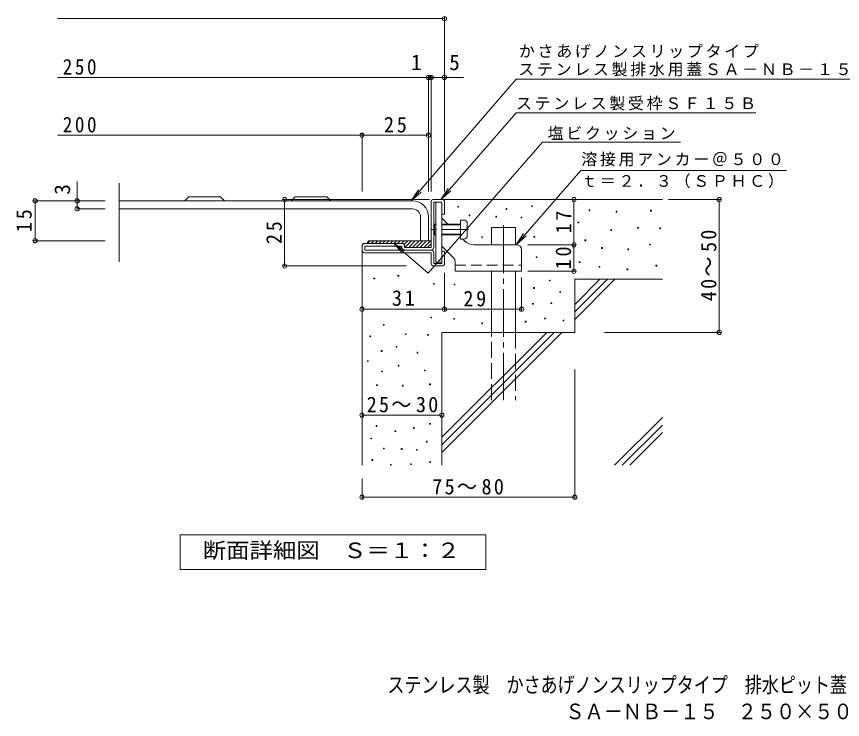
# Model space of a CAD drawing. Units: millimetres at full size; details may follow other scales. Extents: x -304 to 277, y -271 to 211.
# Drawn here: x -304 to 6.6, y -270.5 to -6 of the extents above; entities that cross this region are included whole.
import ezdxf
from ezdxf.enums import TextEntityAlignment as Align

# ---------------------------------------------------------------- set-up
doc = ezdxf.new("R2010")
doc.units = ezdxf.units.MM
doc.header["$LTSCALE"] = 2
doc.header["$PDMODE"] = 32
doc.header["$PDSIZE"] = 1.6
for name, pattern in [('CHAIN1', [8, 5, -1, 1, -1]), ('CHAIN2', [12, 9, -1, 1, -1]), ('DASHED2', [3, 2, -1]), ('DASHED3', [4, 3, -1])]:
    doc.linetypes.add(name, pattern=pattern)
for name, color, linetype, lineweight in [('D-0', 7, 'Continuous', 9), ('D-1', 2, 'Continuous', 9), ('D-2', 3, 'Continuous', 9), ('D-3', 3, 'Continuous', 9), ('D-4', 7, 'Continuous', 9), ('D-5', 7, 'Continuous', 9), ('D-6', 6, 'Continuous', 9), ('D-9', 4, 'Continuous', 9), ('D-A', 7, 'Continuous', 9)]:
    doc.layers.add(name, color=color, linetype=linetype, lineweight=lineweight)
doc.layers.add('F-4_F-4ﾚｲﾔ', color=2, linetype='Continuous')
doc.layers.add('F-5_F-5ﾚｲﾔ', color=2, linetype='Continuous')
doc.styles.add('ＭＳ ゴシック', font='')
doc.styles.get('ＭＳ ゴシック').set_extended_font_data('MS Gothic')

msp = doc.modelspace()

# ---------------------------------------------------------------- linework, layer by layer
at = {"layer": 'D-0'}
for points in [[(-138.077, -77.79), (-138.077, -77.49), (-137.777, -77.49), (-137.777, -77.79)], [(-110.39, -77.495), (-110.39, -77.195), (-110.09, -77.195), (-110.09, -77.495)], [(-133.828, -80.949), (-133.828, -80.649), (-133.528, -80.649), (-133.528, -80.949)], [(-119.902, -78.574), (-119.902, -78.274), (-119.602, -78.274), (-119.602, -78.574)], [(-88.734, -79.073), (-88.734, -78.773), (-88.434, -78.773), (-88.434, -79.073)], [(-78.582, -79.615), (-78.582, -79.315), (-78.282, -79.315), (-78.282, -79.615)], [(-65.589, -79.209), (-65.589, -78.909), (-65.289, -78.909), (-65.289, -79.209)], [(-123.791, -81.474), (-123.791, -81.174), (-123.491, -81.174), (-123.491, -81.474)], [(-114.313, -81.809), (-114.313, -81.509), (-114.013, -81.509), (-114.013, -81.809)], [(-92.904, -83.679), (-92.904, -83.379), (-92.604, -83.379), (-92.604, -83.679)], [(-80.574, -86.492), (-80.574, -86.192), (-80.274, -86.192), (-80.274, -86.492)], [(-70.461, -85.705), (-70.461, -85.405), (-70.161, -85.405), (-70.161, -85.705)], [(-62.104, -85.857), (-62.104, -85.557), (-61.804, -85.557), (-61.804, -85.857)], [(-129.055, -89.165), (-129.055, -88.865), (-128.755, -88.865), (-128.755, -89.165)], [(-109.442, -89.035), (-109.442, -88.735), (-109.141, -88.735), (-109.141, -89.035)], [(-90.268, -90.371), (-90.268, -90.071), (-89.968, -90.071), (-89.968, -90.371)], [(-83.996, -93.285), (-83.996, -92.985), (-83.696, -92.985), (-83.696, -93.285)], [(-65.995, -91.932), (-65.995, -91.631), (-65.695, -91.631), (-65.695, -91.932)], [(-74.201, -93.755), (-74.201, -93.455), (-73.901, -93.455), (-73.901, -93.755)], [(-108.657, -96.749), (-108.657, -96.449), (-108.357, -96.449), (-108.357, -96.749)], [(-92.412, -98.615), (-92.412, -98.315), (-92.112, -98.315), (-92.112, -98.615)], [(-84.944, -100.323), (-84.944, -100.023), (-84.644, -100.023), (-84.644, -100.323)], [(-74.503, -101.268), (-74.503, -100.968), (-74.203, -100.968), (-74.203, -101.268)], [(-63.559, -99.917), (-63.559, -99.617), (-63.259, -99.617), (-63.259, -99.917)], [(-169.601, -104.775), (-169.601, -104.475), (-169.301, -104.475), (-169.301, -104.775)], [(-160.613, -103.67), (-160.613, -103.37), (-160.313, -103.37), (-160.313, -103.67)], [(-103.595, -105.477), (-103.595, -105.177), (-103.295, -105.177), (-103.295, -105.477)], [(-147.27, -106.747), (-147.27, -106.446), (-146.97, -106.446), (-146.97, -106.747)], [(-139.447, -106.962), (-139.447, -106.662), (-139.147, -106.662), (-139.147, -106.962)], [(-109.574, -108.329), (-109.574, -108.029), (-109.274, -108.029), (-109.274, -108.329)], [(-99.701, -109.909), (-99.701, -109.608), (-99.401, -109.608), (-99.401, -109.909)], [(-109.969, -114.253), (-109.969, -113.953), (-109.669, -113.953), (-109.669, -114.253)], [(-103.077, -114.025), (-103.077, -113.725), (-102.777, -113.725), (-102.777, -114.025)], [(-148.276, -119.387), (-148.276, -119.086), (-147.976, -119.086), (-147.976, -119.387)], [(-139.56, -119.906), (-139.56, -119.606), (-139.261, -119.606), (-139.261, -119.906)], [(-112.733, -120.966), (-112.733, -120.666), (-112.433, -120.666), (-112.433, -120.966)], [(-105.452, -119.765), (-105.452, -119.465), (-105.152, -119.465), (-105.152, -119.765)], [(-98.516, -120.571), (-98.516, -120.271), (-98.216, -120.271), (-98.216, -120.571)], [(-166.047, -122.151), (-166.047, -121.851), (-165.747, -121.851), (-165.747, -122.151)], [(-129.054, -121.631), (-129.054, -121.331), (-128.754, -121.331), (-128.754, -121.631)], [(-171.21, -126.495), (-171.21, -126.195), (-170.91, -126.195), (-170.91, -126.495)], [(-157.754, -125.705), (-157.754, -125.405), (-157.454, -125.405), (-157.454, -125.705)], [(-149.461, -125.936), (-149.461, -125.636), (-149.16, -125.636), (-149.16, -125.936)], [(-161.308, -130.444), (-161.308, -130.144), (-161.008, -130.144), (-161.008, -130.444)], [(-166.837, -132.024), (-166.837, -131.724), (-166.537, -131.724), (-166.537, -132.024)], [(-153.41, -132.65), (-153.41, -132.35), (-153.11, -132.35), (-153.11, -132.65)], [(-172.077, -135.823), (-172.077, -135.523), (-171.777, -135.523), (-171.777, -135.823)], [(-166.639, -139.725), (-166.639, -139.425), (-166.339, -139.425), (-166.339, -139.725)], [(-160.518, -137.553), (-160.518, -137.253), (-160.218, -137.253), (-160.218, -137.553)], [(-150.645, -139.363), (-150.645, -139.063), (-150.345, -139.063), (-150.345, -139.363)], [(-168.614, -144.859), (-168.614, -144.559), (-168.314, -144.559), (-168.314, -144.859)], [(-158.938, -145.056), (-158.938, -144.756), (-158.639, -144.756), (-158.639, -145.056)], [(-148.693, -144.57), (-148.693, -144.27), (-148.393, -144.27), (-148.393, -144.57)], [(-168.811, -160.225), (-168.811, -159.925), (-168.512, -159.925), (-168.512, -160.225)], [(-154.733, -160.968), (-154.733, -160.668), (-154.433, -160.668), (-154.433, -160.968)], [(-148.671, -159.436), (-148.671, -159.136), (-148.371, -159.136), (-148.371, -159.436)], [(-161.703, -162.2), (-161.703, -161.9), (-161.403, -161.9), (-161.403, -162.2)], [(-170.833, -164.964), (-170.833, -164.664), (-170.533, -164.664), (-170.533, -164.964)], [(-149.855, -166.149), (-149.855, -165.849), (-149.555, -165.849), (-149.555, -166.149)], [(-166.023, -168.68), (-166.023, -168.38), (-165.723, -168.38), (-165.723, -168.68)], [(-159.333, -168.914), (-159.333, -168.614), (-159.033, -168.614), (-159.033, -168.914)], [(-153.639, -169.239), (-153.639, -168.939), (-153.339, -168.939), (-153.339, -169.239)], [(-170.391, -173.024), (-170.391, -172.724), (-170.091, -172.724), (-170.091, -173.024)], [(-148.6, -173.792), (-148.6, -173.492), (-148.3, -173.492), (-148.3, -173.792)], [(-163.445, -174.883), (-163.445, -174.583), (-163.145, -174.583), (-163.145, -174.883)], [(-155.918, -174.581), (-155.918, -174.281), (-155.618, -174.281), (-155.618, -174.581)]]:
    msp.add_lwpolyline(points, close=True, dxfattribs=at)
at = {"layer": 'D-1'}
for p, q in [((-148.103, -92.883), (-148.103, -75.483)), ((-147.503, -74.884), (-143.703, -74.884)), ((-147.103, -92.883), (-147.103, -75.883)), ((-147.103, -75.883), (-144.103, -75.883)), ((-143.103, -75.483), (-143.103, -80.383)), ((-174.103, -93.883), (-174.103, -92.383)), ((-159.103, -91.383), (-173.103, -91.383)), ((-173.103, -93.883), (-173.103, -92.383)), ((-159.103, -92.383), (-173.103, -92.383)), ((-159.103, -92.883), (-159.103, -92.383)), ((-158.103, -92.383), (-158.103, -92.883)), ((-148.103, -92.883), (-158.103, -92.883)), ((-148.103, -93.883), (-173.103, -93.883)), ((-173.103, -94.883), (-148.103, -94.883)), ((-148.103, -98.883), (-148.103, -94.883)), ((-147.103, -94.883), (-147.103, -98.883)), ((-143.103, -94.383), (-144.103, -94.383)), ((-144.103, -98.883), (-144.103, -94.383)), ((-143.103, -99.283), (-143.103, -94.383)), ((-147.103, -98.883), (-144.103, -98.883)), ((-147.103, -99.883), (-143.703, -99.883))]:
    msp.add_line(p, q, dxfattribs=at)
msp.add_lwpolyline([(-143.103, -80.383), (-144.103, -80.383), (-144.103, -75.883)], dxfattribs=at)
for centre, radius, start, end in [((-147.503, -75.483), 0.6, 90, 180), ((-143.703, -75.483), 0.6, 0, 90), ((-173.103, -92.383), 1, 90, 180), ((-159.103, -92.383), 1, 0, 90), ((-158.103, -92.883), 1, 180, 270), ((-148.103, -92.883), 1, 270, 0), ((-173.103, -93.883), 1, 180, 270), ((-148.103, -94.883), 1, 0, 90), ((-147.103, -98.883), 1, 180, 270), ((-143.703, -99.283), 0.6, 270, 0)]:
    msp.add_arc(centre, radius, start, end, dxfattribs=at)
at = {"layer": 'D-2'}
for p, q in [((-265.403, -68.662), (-265.403, -98.324)), ((-227.285, -73.884), (-225.785, -75.384)), ((-187.285, -73.884), (-185.785, -75.384)), ((-155.103, -75.384), (-265.403, -75.384)), ((-155.103, -78.384), (-265.403, -78.384)), ((-152.103, -81.384), (-152.103, -90.384)), ((-149.103, -81.384), (-149.103, -90.384)), ((-149.103, -90.384), (-152.103, -90.384))]:
    msp.add_line(p, q, dxfattribs=at)
for points in [[(-240.785, -75.384), (-239.285, -73.884), (-227.285, -73.884)], [(-200.785, -75.384), (-199.285, -73.884), (-187.285, -73.884)]]:
    msp.add_lwpolyline(points, dxfattribs=at)
for radius in [6, 3]:
    msp.add_arc((-155.103, -81.384), radius, 0, 90, dxfattribs=at)
at = {"layer": 'D-3'}
for p, q in [((-146.403, -75.883), (-146.403, -98.383)), ((-146.403, -75.883), (-144.103, -75.883)), ((-144.103, -75.883), (-144.103, -98.383)), ((-141.803, -84.183), (-144.103, -81.883)), ((-135.567, -90.419), (-136.203, -89.783)), ((-139.689, -96.833), (-144.103, -92.419)), ((-116.103, -91.883), (-132.032, -91.883)), ((-114.103, -93.883), (-114.103, -101.883)), ((-146.403, -98.383), (-144.103, -98.383)), ((-139.103, -98.247), (-139.103, -101.883)), ((-139.103, -101.883), (-114.103, -101.883))]:
    msp.add_line(p, q, dxfattribs=at)
at = {"layer": 'D-3', "linetype": 'CHAIN1'}
msp.add_line((-134.115, -86.183), (-147.849, -86.183), dxfattribs=at)
at = {"layer": 'D-3', "linetype": 'DASHED2'}
msp.add_line((-139.103, -99.583), (-114.103, -99.583), dxfattribs=at)
at = {"layer": 'D-3'}
for centre, radius, start, end in [((-132.032, -86.883), 5, 225, 270), ((-116.103, -93.883), 2, 0, 90), ((-141.103, -98.247), 2, 0, 45.00024)]:
    msp.add_arc(centre, radius, start, end, dxfattribs=at)
at = {"layer": 'D-4'}
for p, q in [((-143.103, -71.792), (-143.103, -6.21)), ((-288.636, -6.81), (-143.103, -6.81)), ((-288.636, -28.949), (-135.885, -28.949)), ((-149.103, -71.792), (-149.103, -28.349)), ((-148.103, -71.792), (-148.103, -28.349)), ((-288.636, -50.7), (-174.103, -50.7)), ((-174.103, -71.792), (-174.103, -50.099)), ((-174.103, -50.7), (-149.103, -50.7)), ((-281.254, -68.098), (-281.254, -78.384)), ((-297.63, -75.384), (-270.71, -75.384)), ((-297.03, -75.384), (-297.03, -90.384)), ((-148.732, -74.883), (-203.799, -74.883)), ((-203.199, -99.883), (-203.199, -74.883)), ((-94.388, -91.883), (-94.388, -74.883)), ((-58.897, -74.883), (-39.166, -74.883)), ((-39.766, -124.883), (-39.766, -74.883)), ((-281.254, -78.384), (-270.71, -78.384)), ((-297.63, -90.384), (-270.71, -90.384)), ((-111.737, -91.883), (-93.788, -91.883)), ((-94.388, -101.884), (-94.388, -91.883)), ((-157.474, -99.883), (-203.799, -99.883)), ((-143.103, -102.477), (-143.103, -116.745)), ((-111.737, -101.884), (-93.788, -101.884)), ((-114.103, -104.249), (-114.103, -116.745)), ((-143.103, -116.145), (-174.103, -116.145)), ((-143.103, -116.145), (-114.103, -116.145)), ((-82.947, -124.883), (-39.166, -124.883)), ((-94.102, -138.858), (-94.102, -187.5)), ((-174.103, -156.007), (-144.103, -156.007)), ((-174.103, -179.883), (-174.103, -187.5)), ((-174.103, -186.9), (-94.102, -186.9))]:
    msp.add_line(p, q, dxfattribs=at)
for p in [(-143.103, -6.81), (-149.103, -28.949), (-148.103, -28.949), (-143.103, -28.949), (-174.103, -50.7), (-149.103, -50.7), (-203.199, -74.883), (-94.388, -74.883), (-39.766, -74.883), (-297.03, -75.384), (-281.254, -75.384), (-281.254, -78.384), (-297.03, -90.384), (-94.388, -91.883), (-203.199, -99.883), (-94.388, -101.884), (-174.103, -116.145), (-143.103, -116.145), (-114.103, -116.145), (-39.766, -124.883), (-174.103, -156.007), (-144.103, -156.007), (-174.103, -186.9), (-94.102, -186.9)]:
    msp.add_point(p, dxfattribs=at)
at = {"layer": 'D-5'}
for p, q in [((-116.133, -29.634), (41.242, -29.634)), ((-116.133, -42.301), (-144.491, -74.883)), ((-116.133, -42.301), (-25.975, -42.301)), ((-106.234, -53.274), (-149.199, -102.639)), ((-106.234, -53.274), (-54.357, -53.274)), ((-144.491, -74.883), (-141.729, -70.716)), ((-155.635, -75.384), (-151.902, -72.058)), ((-144.491, -74.883), (-140.744, -71.573)), ((-116.103, -91.883), (-113.34, -87.716)), ((-116.103, -91.883), (-112.356, -88.573)), ((-162.209, -91.315), (-158.041, -94.078))]:
    msp.add_line(p, q, dxfattribs=at)
at = {"layer": 'D-5', "color": 3}
msp.add_line((-149.103, -90.384), (-152.103, -90.384), dxfattribs=at)
at = {"layer": 'D-5'}
for points in [[(-116.133, -29.634), (-155.635, -75.384), (-152.89, -71.205)], [(-116.103, -91.883), (-91.753, -63.907), (-14.413, -63.907)], [(-149.199, -102.639), (-162.209, -91.315), (-158.898, -95.062)]]:
    msp.add_lwpolyline(points, dxfattribs=at)
at = {"layer": 'D-5', "color": 2}
msp.add_lwpolyline([(-242.502, -214.072), (-242.502, -201.072), (-127.502, -201.072), (-127.502, -214.072)], close=True, dxfattribs=at)
at = {"layer": 'D-6'}
for p, q in [((-143.703, -74.883), (-61.102, -74.883)), ((-125.402, -85.383), (-116.402, -85.383)), ((-125.402, -91.883), (-125.402, -85.383)), ((-116.402, -91.883), (-116.402, -85.383)), ((-174.103, -93.883), (-174.103, -174.883)), ((-125.402, -124.883), (-125.402, -101.883)), ((-116.402, -124.883), (-116.402, -101.883)), ((-94.103, -104.883), (-61.102, -104.883)), ((-94.103, -104.883), (-94.103, -124.883)), ((-94.103, -114.351), (-84.635, -104.883)), ((-94.103, -117.18), (-81.806, -104.883)), ((-94.103, -120.008), (-78.978, -104.883)), ((-144.103, -124.883), (-144.103, -174.883)), ((-144.103, -124.883), (-94.103, -124.883)), ((-144.103, -164.351), (-104.635, -124.883)), ((-144.103, -167.179), (-101.807, -124.883)), ((-144.103, -170.007), (-98.978, -124.883)), ((-79.096, -174.883), (-61.102, -156.89)), ((-76.268, -174.883), (-61.102, -159.718)), ((-73.44, -174.883), (-61.102, -162.546))]:
    msp.add_line(p, q, dxfattribs=at)
at = {"layer": 'D-6', "linetype": 'CHAIN2'}
msp.add_line((-120.902, -84.568), (-120.902, -150.383), dxfattribs=at)
at = {"layer": 'D-6', "linetype": 'DASHED3'}
for p, q in [((-125.402, -150.383), (-125.402, -124.883)), ((-116.402, -124.883), (-116.402, -150.383))]:
    msp.add_line(p, q, dxfattribs=at)
at = {"layer": 'D-9'}
for p, q in [((-171.026, -90.384), (-172.026, -91.383)), ((-171.103, -90.384), (-148.103, -90.384)), ((-169.612, -90.384), (-170.612, -91.383)), ((-168.198, -90.384), (-169.198, -91.383)), ((-166.784, -90.384), (-167.783, -91.383)), ((-165.369, -90.384), (-166.369, -91.383)), ((-163.955, -90.384), (-164.955, -91.383)), ((-162.541, -90.384), (-163.541, -91.383)), ((-161.127, -90.384), (-162.127, -91.383)), ((-159.713, -90.384), (-160.712, -91.383)), ((-158.298, -90.384), (-159.298, -91.383)), ((-156.884, -90.384), (-158.295, -91.794)), ((-155.47, -90.384), (-157.97, -92.883)), ((-154.056, -90.384), (-156.555, -92.883)), ((-152.641, -90.384), (-155.141, -92.883)), ((-151.227, -90.384), (-153.727, -92.883)), ((-149.813, -90.384), (-152.313, -92.883)), ((-148.399, -90.384), (-150.899, -92.883)), ((-148.103, -91.502), (-149.484, -92.883))]:
    msp.add_line(p, q, dxfattribs=at)
msp.add_arc((-171.103, -91.383), 1, 90, 180, dxfattribs=at)
at = {"layer": 'D-A'}
for p, q in [((-146.403, -84.433), (-147.103, -84.433)), ((-146.403, -84.183), (-146.853, -84.183)), ((-137.103, -84.183), (-144.103, -84.183)), ((-137.103, -84.433), (-144.103, -84.433)), ((-134.503, -88.483), (-134.503, -83.883)), ((-146.853, -88.183), (-147.103, -87.933)), ((-146.403, -87.933), (-147.103, -87.933)), ((-146.403, -88.183), (-146.853, -88.183)), ((-137.103, -87.933), (-144.103, -87.933)), ((-137.103, -88.183), (-144.103, -88.183)), ((-135.803, -89.783), (-137.103, -89.783))]:
    msp.add_line(p, q, dxfattribs=at)
for points in [[(-135.803, -82.583), (-137.103, -82.583), (-137.103, -89.783)], [(-146.853, -88.183), (-146.853, -84.183), (-147.103, -84.433)]]:
    msp.add_lwpolyline(points, dxfattribs=at)
for centre, start, end in [((-135.803, -83.883), 0, 90), ((-135.803, -88.483), 270, 0)]:
    msp.add_arc(centre, 1.3, start, end, dxfattribs=at)

# ---------------------------------------------------------------- texts
at = {"layer": 'D-4', "color": 2, "style": 'ＭＳ ゴシック'}
for s, p in [('1', (-155.692, -27.949)), ('5', (-141.32, -27.949))]:
    msp.add_text(s, height=5.865, dxfattribs=at).set_placement(p, align=Align.BOTTOM_LEFT)
msp.add_text('3', height=5.865, rotation=90, dxfattribs=at).set_placement((-282.147, -73.062), align=Align.BOTTOM_LEFT)
at = {"layer": 'D-4', "color": 2, "char_height": 5.865, "attachment_point": 7, "style": 'ＭＳ ゴシック'}
for s, insert in [('\\T1.27;\\W0.9;250', (-286.636, -27.94)), ('\\T1.27;\\W0.9;200', (-286.636, -49.7)), ('\\T1.27;\\W0.95;25', (-165.852, -49.7)), ('\\T1.27;\\W0.95;31', (-162.853, -114.945)), ('\\T1.22;\\W0.95;25～30', (-172.353, -155.007)), ('\\T1.22;\\W0.95;75～80', (-147.676, -185.9))]:
    msp.add_mtext(s, dxfattribs=dict(at, insert=insert))
for s, insert, rotation in [('\\T1.27;\\W0.95;15', (-298.23, -87.134), 90), ('\\T1.27;\\W0.95;17', (-95.388, -87.633), 90), ('\\T1.27;\\W0.95;25', (-204.199, -91.633), 90), ('\\T1.22;\\W0.95;40～50', (-40.765, -113.133), 90), ('\\T1.27;\\W0.95;10', (-95.388, -101.133), 90), ('\\T1.27;\\W0.95;29', (-135.986, -115.145), 0.001)]:
    msp.add_mtext(s, dxfattribs=dict(at, insert=insert, rotation=rotation))
at = {"layer": 'D-5', "color": 2, "style": 'ＭＳ ゴシック', "width": 1.1}
msp.add_text('断面詳細図\u3000Ｓ＝１：２', height=5.865, dxfattribs=at).set_placement((-234.001, -211.572), align=Align.BOTTOM_LEFT)
at = {"layer": 'D-5', "char_height": 4.399, "attachment_point": 7, "style": 'ＭＳ ゴシック'}
for s, insert in [('\\T1.17;かさあげノンスリップタイプ', (-115.103, -21.71)), ('\\T1.17;ステンレス製排水用蓋ＳＡ－ＮＢ－１５（ｔ＝３）', (-115.344, -28.636)), ('\\T1.17;ステンレス製受枠ＳＦ１５Ｂ', (-116.205, -41.35)), ('\\T1.17;塩ビクッション', (-104.307, -52.569)), ('\\T1.17;溶接用アンカー＠５００', (-91.665, -62.415)), ('\\T1.17;ｔ＝２．３（ＳＰＨＣ）', (-91.665, -70.659))]:
    msp.add_mtext(s, dxfattribs=dict(at, insert=insert))
at = {"layer": 'F-4_F-4ﾚｲﾔ', "style": 'ＭＳ ゴシック', "width": 0.9}
msp.add_text('ＳＡ－ＮＢ－１５\u3000２５０×５００×１５＋ＳＦ１５Ｂ', height=5.865, dxfattribs=at).set_placement((-97.613, -272.174), align=Align.BOTTOM_LEFT)
at = {"layer": 'F-5_F-5ﾚｲﾔ', "style": 'ＭＳ ゴシック', "width": 0.8}
msp.add_text('ステンレス製\u3000かさあげノンスリップタイプ\u3000排水ピット蓋（板厚３ｍｍ、高さ１５ｍｍ）', height=5.865, dxfattribs=at).set_placement((-164.542, -262.187), align=Align.BOTTOM_LEFT)

doc.saveas('drawing.dxf')
